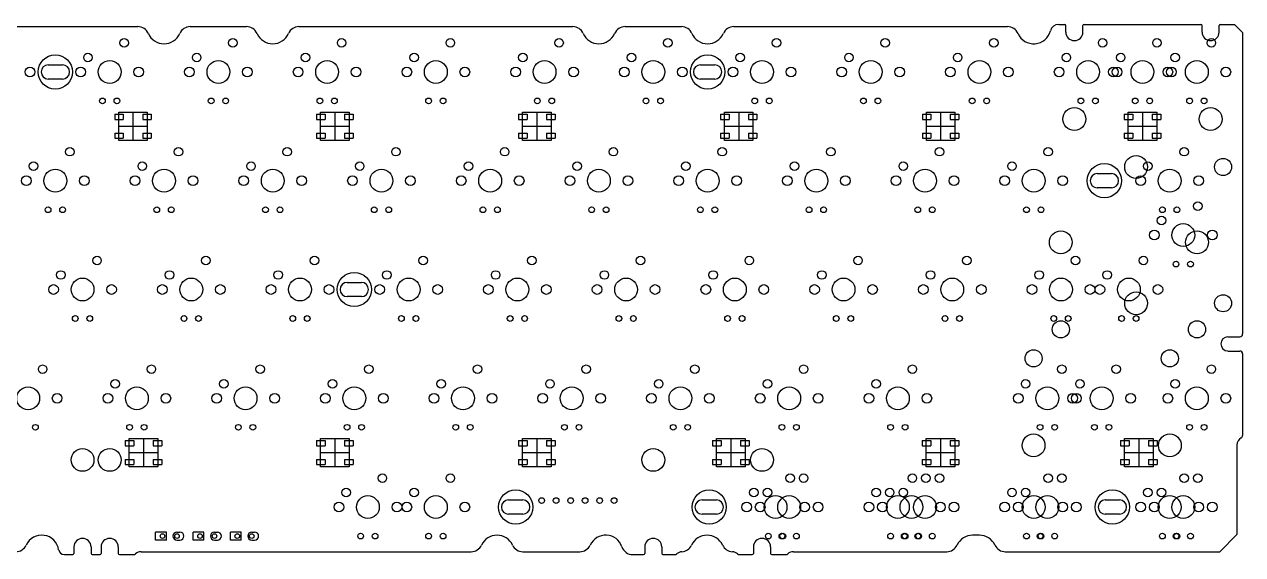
# Model space of a CAD drawing. Header units: millimetres. Extents: x 439 to 1009, y 91 to 714.
# Drawn here: x 656.6 to 870.1, y 90.5 to 183.4 of the extents above; entities that cross this region are included whole.
import ezdxf

# ---------------------------------------------------------------- set-up
doc = ezdxf.new("R2010")
doc.units = ezdxf.units.MM
doc.layers.add('face', color=50, linetype='Continuous')

msp = doc.modelspace()

# ---------------------------------------------------------------- linework, layer by layer
at = {"layer": 'face'}
for p, q in [((628.49, 182.99), (676.47, 182.99)), ((685.64, 182.99), (695.52, 182.99)), ((704.69, 182.99), (752.67, 182.99)), ((761.84, 182.99), (771.72, 182.99)), ((780.89, 182.99), (828.87, 182.99)), ((837.82, 183.39), (838.87, 183.39)), ((839.07, 182.05), (839.07, 183.19)), ((842.07, 182.05), (842.07, 183.19)), ((842.27, 183.39), (862.74, 183.39)), ((862.94, 182.05), (862.94, 183.19)), ((865.94, 182.05), (865.94, 183.19)), ((866.14, 183.39), (868.65, 183.39)), ((868.65, 183.39), (870.05, 181.99)), ((870.05, 181.99), (870.05, 129.18)), ((672.41, 167.64), (672.41, 166.74)), ((672.41, 167.64), (673.91, 167.64)), ((672.41, 166.74), (673.91, 166.74)), ((673.11, 168.04), (678.11, 168.04)), ((673.11, 163.04), (673.11, 168.04)), ((673.91, 167.64), (673.91, 166.74)), ((675.61, 168.04), (675.61, 163.04)), ((677.31, 167.64), (677.31, 166.74)), ((677.31, 167.64), (678.81, 167.64)), ((677.31, 166.74), (678.81, 166.74)), ((678.11, 168.04), (678.11, 163.04)), ((678.81, 167.64), (678.81, 166.74)), ((707.79, 167.64), (707.79, 166.74)), ((707.79, 167.64), (709.29, 167.64)), ((707.79, 166.74), (709.29, 166.74)), ((708.49, 168.04), (713.49, 168.04)), ((708.49, 163.04), (708.49, 168.04)), ((709.29, 167.64), (709.29, 166.74)), ((710.99, 168.04), (710.99, 163.04)), ((712.69, 167.64), (712.69, 166.74)), ((712.69, 167.64), (714.19, 167.64)), ((712.69, 166.74), (714.19, 166.74)), ((713.49, 168.04), (713.49, 163.04)), ((714.19, 167.64), (714.19, 166.74)), ((743.17, 167.64), (743.17, 166.74)), ((743.17, 167.64), (744.67, 167.64)), ((743.17, 166.74), (744.67, 166.74)), ((743.87, 168.04), (748.87, 168.04)), ((743.87, 163.04), (743.87, 168.04)), ((744.67, 167.64), (744.67, 166.74)), ((746.37, 168.04), (746.37, 163.04)), ((748.07, 167.64), (748.07, 166.74)), ((748.07, 167.64), (749.57, 167.64)), ((748.07, 166.74), (749.57, 166.74)), ((748.87, 168.04), (748.87, 163.04)), ((749.57, 167.64), (749.57, 166.74)), ((778.55, 167.64), (778.55, 166.74)), ((778.55, 167.64), (780.05, 167.64)), ((778.55, 166.74), (780.05, 166.74)), ((779.25, 168.04), (784.25, 168.04)), ((779.25, 163.04), (779.25, 168.04)), ((780.05, 167.64), (780.05, 166.74)), ((781.75, 168.04), (781.75, 163.04)), ((783.45, 167.64), (783.45, 166.74)), ((783.45, 167.64), (784.95, 167.64)), ((783.45, 166.74), (784.95, 166.74)), ((784.25, 168.04), (784.25, 163.04)), ((784.95, 167.64), (784.95, 166.74)), ((813.93, 167.64), (813.93, 166.74)), ((813.93, 167.64), (815.43, 167.64)), ((813.93, 166.74), (815.43, 166.74)), ((814.63, 168.04), (819.63, 168.04)), ((814.63, 163.04), (814.63, 168.04)), ((815.43, 167.64), (815.43, 166.74)), ((817.13, 168.04), (817.13, 163.04)), ((818.83, 167.64), (818.83, 166.74)), ((818.83, 167.64), (820.33, 167.64)), ((818.83, 166.74), (820.33, 166.74)), ((819.63, 168.04), (819.63, 163.04)), ((820.33, 167.64), (820.33, 166.74)), ((849.3, 167.64), (849.3, 166.74)), ((849.3, 167.64), (850.8, 167.64)), ((849.3, 166.74), (850.8, 166.74)), ((850, 168.04), (855, 168.04)), ((850, 163.04), (850, 168.04)), ((850.8, 167.64), (850.8, 166.74)), ((852.5, 168.04), (852.5, 163.04)), ((854.2, 167.64), (854.2, 166.74)), ((854.2, 167.64), (855.7, 167.64)), ((854.2, 166.74), (855.7, 166.74)), ((855, 168.04), (855, 163.04)), ((855.7, 167.64), (855.7, 166.74)), ((673.11, 165.54), (678.11, 165.54)), ((708.49, 165.54), (713.49, 165.54)), ((743.87, 165.54), (748.87, 165.54)), ((779.25, 165.54), (784.25, 165.54)), ((814.63, 165.54), (819.63, 165.54)), ((850, 165.54), (855, 165.54)), ((672.41, 164.34), (672.41, 163.44)), ((672.41, 164.34), (673.91, 164.34)), ((672.41, 163.44), (673.91, 163.44)), ((678.11, 163.04), (673.11, 163.04)), ((673.91, 164.34), (673.91, 163.44)), ((677.31, 164.34), (677.31, 163.44)), ((677.31, 164.34), (678.81, 164.34)), ((677.31, 163.44), (678.81, 163.44)), ((678.81, 164.34), (678.81, 163.44)), ((707.79, 164.34), (707.79, 163.44)), ((707.79, 164.34), (709.29, 164.34)), ((707.79, 163.44), (709.29, 163.44)), ((713.49, 163.04), (708.49, 163.04)), ((709.29, 164.34), (709.29, 163.44)), ((712.69, 164.34), (712.69, 163.44)), ((712.69, 164.34), (714.19, 164.34)), ((712.69, 163.44), (714.19, 163.44)), ((714.19, 164.34), (714.19, 163.44)), ((743.17, 164.34), (743.17, 163.44)), ((743.17, 164.34), (744.67, 164.34)), ((743.17, 163.44), (744.67, 163.44)), ((748.87, 163.04), (743.87, 163.04)), ((744.67, 164.34), (744.67, 163.44)), ((748.07, 164.34), (748.07, 163.44)), ((748.07, 164.34), (749.57, 164.34)), ((748.07, 163.44), (749.57, 163.44)), ((749.57, 164.34), (749.57, 163.44)), ((778.55, 164.34), (778.55, 163.44)), ((778.55, 164.34), (780.05, 164.34)), ((778.55, 163.44), (780.05, 163.44)), ((784.25, 163.04), (779.25, 163.04)), ((780.05, 164.34), (780.05, 163.44)), ((783.45, 164.34), (783.45, 163.44)), ((783.45, 164.34), (784.95, 164.34)), ((783.45, 163.44), (784.95, 163.44)), ((784.95, 164.34), (784.95, 163.44)), ((813.93, 164.34), (813.93, 163.44)), ((813.93, 164.34), (815.43, 164.34)), ((813.93, 163.44), (815.43, 163.44)), ((819.63, 163.04), (814.63, 163.04)), ((815.43, 164.34), (815.43, 163.44)), ((818.83, 164.34), (818.83, 163.44)), ((818.83, 164.34), (820.33, 164.34)), ((818.83, 163.44), (820.33, 163.44)), ((820.33, 164.34), (820.33, 163.44)), ((849.3, 164.34), (849.3, 163.44)), ((849.3, 164.34), (850.8, 164.34)), ((849.3, 163.44), (850.8, 163.44)), ((855, 163.04), (850, 163.04)), ((850.8, 164.34), (850.8, 163.44)), ((854.2, 164.34), (854.2, 163.44)), ((854.2, 164.34), (855.7, 164.34)), ((854.2, 163.44), (855.7, 163.44)), ((855.7, 164.34), (855.7, 163.44)), ((844.58, 157.26), (847.08, 157.26)), ((847.08, 154.77), (844.58, 154.77)), ((867.47, 128.68), (869.55, 128.68)), ((867.47, 126.19), (869.55, 126.19)), ((870.05, 125.69), (870.05, 111.42)), ((674.26, 110.49), (674.26, 109.59)), ((674.26, 110.49), (675.76, 110.49)), ((674.26, 109.59), (675.76, 109.59)), ((674.96, 110.89), (679.96, 110.89)), ((674.96, 105.89), (674.96, 110.89)), ((675.76, 110.49), (675.76, 109.59)), ((677.46, 110.89), (677.46, 105.89)), ((679.16, 110.49), (679.16, 109.59)), ((679.16, 110.49), (680.66, 110.49)), ((679.16, 109.59), (680.66, 109.59)), ((679.96, 110.89), (679.96, 105.89)), ((680.66, 110.49), (680.66, 109.59)), ((707.79, 110.49), (707.79, 109.59)), ((707.79, 110.49), (709.29, 110.49)), ((707.79, 109.59), (709.29, 109.59)), ((708.49, 110.89), (713.49, 110.89)), ((708.49, 105.89), (708.49, 110.89)), ((709.29, 110.49), (709.29, 109.59)), ((710.99, 110.89), (710.99, 105.89)), ((712.69, 110.49), (712.69, 109.59)), ((712.69, 110.49), (714.19, 110.49)), ((712.69, 109.59), (714.19, 109.59)), ((713.49, 110.89), (713.49, 105.89)), ((714.19, 110.49), (714.19, 109.59)), ((743.17, 110.49), (743.17, 109.59)), ((743.17, 110.49), (744.67, 110.49)), ((743.17, 109.59), (744.67, 109.59)), ((743.87, 110.89), (748.87, 110.89)), ((743.87, 105.89), (743.87, 110.89)), ((744.67, 110.49), (744.67, 109.59)), ((746.37, 110.89), (746.37, 105.89)), ((748.07, 110.49), (748.07, 109.59)), ((748.07, 110.49), (749.57, 110.49)), ((748.07, 109.59), (749.57, 109.59)), ((748.87, 110.89), (748.87, 105.89)), ((749.57, 110.49), (749.57, 109.59)), ((777.17, 110.49), (777.17, 109.59)), ((777.17, 110.49), (778.67, 110.49)), ((777.17, 109.59), (778.67, 109.59)), ((777.87, 110.89), (782.87, 110.89)), ((777.87, 105.89), (777.87, 110.89)), ((778.67, 110.49), (778.67, 109.59)), ((780.37, 110.89), (780.37, 105.89)), ((782.07, 110.49), (782.07, 109.59)), ((782.07, 110.49), (783.57, 110.49)), ((782.07, 109.59), (783.57, 109.59)), ((782.87, 110.89), (782.87, 105.89)), ((783.57, 110.49), (783.57, 109.59)), ((813.91, 110.49), (813.91, 109.59)), ((813.91, 110.49), (815.41, 110.49)), ((813.91, 109.59), (815.41, 109.59)), ((814.61, 110.89), (819.61, 110.89)), ((814.61, 105.89), (814.61, 110.89)), ((815.41, 110.49), (815.41, 109.59)), ((817.11, 110.89), (817.11, 105.89)), ((818.81, 110.49), (818.81, 109.59)), ((818.81, 110.49), (820.31, 110.49)), ((818.81, 109.59), (820.31, 109.59)), ((819.61, 110.89), (819.61, 105.89)), ((820.31, 110.49), (820.31, 109.59)), ((848.67, 110.49), (848.67, 109.59)), ((848.67, 110.49), (850.17, 110.49)), ((848.67, 109.59), (850.17, 109.59)), ((849.37, 110.89), (854.37, 110.89)), ((849.37, 105.89), (849.37, 110.89)), ((850.17, 110.49), (850.17, 109.59)), ((851.87, 110.89), (851.87, 105.89)), ((853.57, 110.49), (853.57, 109.59)), ((853.57, 110.49), (855.07, 110.49)), ((853.57, 109.59), (855.07, 109.59)), ((854.37, 110.89), (854.37, 105.89)), ((855.07, 110.49), (855.07, 109.59)), ((869.05, 109.69), (869.05, 94.04)), ((674.26, 107.19), (674.26, 106.29)), ((674.26, 107.19), (675.76, 107.19)), ((674.96, 108.39), (679.96, 108.39)), ((675.76, 107.19), (675.76, 106.29)), ((679.16, 107.19), (679.16, 106.29)), ((679.16, 107.19), (680.66, 107.19)), ((680.66, 107.19), (680.66, 106.29)), ((707.79, 107.19), (707.79, 106.29)), ((707.79, 107.19), (709.29, 107.19)), ((708.49, 108.39), (713.49, 108.39)), ((709.29, 107.19), (709.29, 106.29)), ((712.69, 107.19), (712.69, 106.29)), ((712.69, 107.19), (714.19, 107.19)), ((714.19, 107.19), (714.19, 106.29)), ((743.17, 107.19), (743.17, 106.29)), ((743.17, 107.19), (744.67, 107.19)), ((743.87, 108.39), (748.87, 108.39)), ((744.67, 107.19), (744.67, 106.29)), ((748.07, 107.19), (748.07, 106.29)), ((748.07, 107.19), (749.57, 107.19)), ((749.57, 107.19), (749.57, 106.29)), ((777.17, 107.19), (777.17, 106.29)), ((777.17, 107.19), (778.67, 107.19)), ((777.87, 108.39), (782.87, 108.39)), ((778.67, 107.19), (778.67, 106.29)), ((782.07, 107.19), (782.07, 106.29)), ((782.07, 107.19), (783.57, 107.19)), ((783.57, 107.19), (783.57, 106.29)), ((813.91, 107.19), (813.91, 106.29)), ((813.91, 107.19), (815.41, 107.19)), ((814.61, 108.39), (819.61, 108.39)), ((815.41, 107.19), (815.41, 106.29)), ((818.81, 107.19), (818.81, 106.29)), ((818.81, 107.19), (820.31, 107.19)), ((820.31, 107.19), (820.31, 106.29)), ((848.67, 107.19), (848.67, 106.29)), ((848.67, 107.19), (850.17, 107.19)), ((849.37, 108.39), (854.37, 108.39)), ((850.17, 107.19), (850.17, 106.29)), ((853.57, 107.19), (853.57, 106.29)), ((853.57, 107.19), (855.07, 107.19)), ((855.07, 107.19), (855.07, 106.29)), ((674.26, 106.29), (675.76, 106.29)), ((679.96, 105.89), (674.96, 105.89)), ((679.16, 106.29), (680.66, 106.29)), ((707.79, 106.29), (709.29, 106.29)), ((713.49, 105.89), (708.49, 105.89)), ((712.69, 106.29), (714.19, 106.29)), ((743.17, 106.29), (744.67, 106.29)), ((748.87, 105.89), (743.87, 105.89)), ((748.07, 106.29), (749.57, 106.29)), ((777.17, 106.29), (778.67, 106.29)), ((782.87, 105.89), (777.87, 105.89)), ((782.07, 106.29), (783.57, 106.29)), ((813.91, 106.29), (815.41, 106.29)), ((819.61, 105.89), (814.61, 105.89)), ((818.81, 106.29), (820.31, 106.29)), ((848.67, 106.29), (850.17, 106.29)), ((854.37, 105.89), (849.37, 105.89)), ((853.57, 106.29), (855.07, 106.29)), ((823.93, 93.94), (822.74, 93.94)), ((869.05, 94.04), (866.05, 91.04)), ((665.27, 91.88), (665.27, 90.74)), ((668.27, 91.88), (668.27, 90.74)), ((670.03, 91.88), (670.03, 90.74)), ((673.03, 91.88), (673.03, 90.74)), ((765.28, 91.88), (765.28, 90.74)), ((768.28, 91.88), (768.28, 90.74)), ((784.33, 91.88), (784.33, 90.74)), ((787.33, 91.88), (787.33, 90.74)), ((663.58, 90.54), (665.07, 90.54)), ((668.47, 90.54), (669.83, 90.54)), ((673.23, 90.54), (675.71, 90.54)), ((677.03, 91.04), (734.86, 91.04)), ((743.93, 91.04), (753.91, 91.04)), ((763.18, 90.54), (765.08, 90.54)), ((768.48, 90.54), (770.55, 90.54)), ((781.87, 90.54), (784.13, 90.54)), ((787.53, 90.54), (790.01, 90.54)), ((791.33, 91.04), (818.2, 91.04)), ((828.47, 91.04), (866.05, 91.04))]:
    msp.add_line(p, q, dxfattribs=at)
at = {"layer": 'face', "color": 1}
for p, q in [((660.75, 176.31), (663.26, 176.31)), ((775.05, 176.31), (777.56, 176.31)), ((663.26, 173.82), (660.75, 173.82)), ((777.56, 173.82), (775.05, 173.82)), ((713.14, 138.21), (715.64, 138.21)), ((715.64, 135.72), (713.14, 135.72)), ((741.41, 100.11), (743.92, 100.11)), ((775.33, 100.11), (777.83, 100.11)), ((845.99, 100.11), (848.49, 100.11)), ((743.92, 97.62), (741.41, 97.62)), ((777.83, 97.62), (775.33, 97.62)), ((848.49, 97.62), (845.99, 97.62)), ((681.48, 94.48), (679.57, 94.48)), ((679.57, 93.08), (679.57, 94.48)), ((681.48, 93.08), (681.48, 94.48)), ((683.32, 94.48), (683.82, 94.48)), ((688.05, 94.48), (686.15, 94.48)), ((686.15, 93.08), (686.15, 94.48)), ((688.05, 93.08), (688.05, 94.48)), ((689.89, 94.48), (690.4, 94.48)), ((694.58, 94.48), (692.67, 94.48)), ((692.67, 93.08), (692.67, 94.48)), ((694.58, 93.08), (694.58, 94.48)), ((696.42, 94.48), (696.93, 94.48)), ((681.48, 93.08), (679.57, 93.08)), ((683.32, 93.08), (683.82, 93.08)), ((688.05, 93.08), (686.15, 93.08)), ((689.89, 93.08), (690.4, 93.08)), ((694.58, 93.08), (692.67, 93.08)), ((696.42, 93.08), (696.93, 93.08))]:
    msp.add_line(p, q, dxfattribs=at)
at = {"layer": 'face'}
for centre, radius in [((674.07, 180.14), 0.75), ((693.12, 180.14), 0.75), ((712.17, 180.14), 0.75), ((731.22, 180.14), 0.75), ((750.27, 180.14), 0.75), ((769.32, 180.14), 0.75), ((788.37, 180.14), 0.75), ((807.42, 180.14), 0.75), ((826.47, 180.14), 0.75), ((845.52, 180.14), 0.75), ((855.04, 180.14), 0.75), ((864.57, 180.14), 0.75), ((667.72, 177.6), 0.75), ((686.77, 177.6), 0.75), ((705.82, 177.6), 0.75), ((724.87, 177.6), 0.75), ((743.92, 177.6), 0.75), ((762.97, 177.6), 0.75), ((782.02, 177.6), 0.75), ((801.07, 177.6), 0.75), ((820.12, 177.6), 0.75), ((839.17, 177.6), 0.75), ((848.69, 177.6), 0.75), ((858.22, 177.6), 0.75), ((657.56, 175.06), 0.85), ((666.45, 175.06), 0.85), ((671.53, 175.06), 2), ((676.61, 175.06), 0.85), ((685.5, 175.06), 0.85), ((690.58, 175.06), 2), ((695.66, 175.06), 0.85), ((704.55, 175.06), 0.85), ((709.63, 175.06), 2), ((714.71, 175.06), 0.85), ((723.6, 175.06), 0.85), ((728.68, 175.06), 2), ((733.76, 175.06), 0.85), ((742.65, 175.06), 0.85), ((747.73, 175.06), 2), ((752.81, 175.06), 0.85), ((761.7, 175.06), 0.85), ((766.78, 175.06), 2), ((771.86, 175.06), 0.85), ((780.75, 175.06), 0.85), ((785.83, 175.06), 2), ((790.91, 175.06), 0.85), ((799.8, 175.06), 0.85), ((804.88, 175.06), 2), ((809.96, 175.06), 0.85), ((818.85, 175.06), 0.85), ((823.93, 175.06), 2), ((829.01, 175.06), 0.85), ((837.9, 175.06), 0.85), ((842.98, 175.06), 2), ((847.42, 175.06), 0.85), ((848.06, 175.06), 0.85), ((852.5, 175.06), 2), ((856.95, 175.06), 0.85), ((857.58, 175.06), 0.85), ((862.03, 175.06), 2), ((867.11, 175.06), 0.85), ((670.26, 169.98), 0.5), ((672.8, 169.98), 0.5), ((689.31, 169.98), 0.5), ((691.85, 169.98), 0.5), ((708.36, 169.98), 0.5), ((710.9, 169.98), 0.5), ((727.41, 169.98), 0.5), ((729.95, 169.98), 0.5), ((746.46, 169.98), 0.5), ((749, 169.98), 0.5), ((765.51, 169.98), 0.5), ((768.05, 169.98), 0.5), ((784.56, 169.98), 0.5), ((787.1, 169.98), 0.5), ((803.61, 169.98), 0.5), ((806.15, 169.98), 0.5), ((822.66, 169.98), 0.5), ((825.2, 169.98), 0.5), ((840.57, 166.81), 2), ((841.71, 169.98), 0.5), ((844.25, 169.98), 0.5), ((851.23, 169.98), 0.5), ((853.77, 169.98), 0.5), ((860.76, 169.98), 0.5), ((864.44, 166.81), 2), ((863.3, 169.98), 0.5), ((664.54, 161.09), 0.75), ((683.59, 161.09), 0.75), ((702.64, 161.09), 0.75), ((721.69, 161.09), 0.75), ((740.74, 161.09), 0.75), ((759.79, 161.09), 0.75), ((778.84, 161.09), 0.75), ((797.89, 161.09), 0.75), ((816.94, 161.09), 0.75), ((835.99, 161.09), 0.75), ((851.39, 158.42), 2), ((859.81, 161.09), 0.75), ((658.19, 158.55), 0.75), ((662, 156.01), 2), ((677.24, 158.55), 0.75), ((681.05, 156.01), 2), ((696.29, 158.55), 0.75), ((700.1, 156.01), 2), ((715.34, 158.55), 0.75), ((719.15, 156.01), 2), ((734.39, 158.55), 0.75), ((738.2, 156.01), 2), ((753.44, 158.55), 0.75), ((757.25, 156.01), 2), ((772.49, 158.55), 0.75), ((776.3, 156.01), 2), ((791.54, 158.55), 0.75), ((795.35, 156.01), 2), ((810.59, 158.55), 0.75), ((814.4, 156.01), 2), ((829.64, 158.55), 0.75), ((833.45, 156.01), 2), ((845.83, 156.01), 3), ((853.46, 158.55), 0.75), ((857.27, 156.01), 2), ((866.63, 158.42), 1.5), ((656.92, 156.01), 0.85), ((667.08, 156.01), 0.85), ((675.97, 156.01), 0.85), ((686.13, 156.01), 0.85), ((695.02, 156.01), 0.85), ((705.18, 156.01), 0.85), ((714.07, 156.01), 0.85), ((724.23, 156.01), 0.85), ((733.12, 156.01), 0.85), ((743.28, 156.01), 0.85), ((752.17, 156.01), 0.85), ((762.33, 156.01), 0.85), ((771.22, 156.01), 0.85), ((781.38, 156.01), 0.85), ((790.27, 156.01), 0.85), ((800.43, 156.01), 0.85), ((809.32, 156.01), 0.85), ((819.48, 156.01), 0.85), ((828.37, 156.01), 0.85), ((838.53, 156.01), 0.85), ((852.19, 156.01), 0.85), ((862.35, 156.01), 0.85), ((862.19, 151.57), 0.75), ((660.73, 150.93), 0.5), ((663.27, 150.93), 0.5), ((679.78, 150.93), 0.5), ((682.32, 150.93), 0.5), ((698.83, 150.93), 0.5), ((701.37, 150.93), 0.5), ((717.88, 150.93), 0.5), ((720.42, 150.93), 0.5), ((736.93, 150.93), 0.5), ((739.47, 150.93), 0.5), ((755.98, 150.93), 0.5), ((758.52, 150.93), 0.5), ((775.03, 150.93), 0.5), ((777.57, 150.93), 0.5), ((794.08, 150.93), 0.5), ((796.62, 150.93), 0.5), ((813.13, 150.93), 0.5), ((815.67, 150.93), 0.5), ((832.18, 150.93), 0.5), ((834.72, 150.93), 0.5), ((855.84, 149.03), 0.75), ((856, 150.93), 0.5), ((858.54, 150.93), 0.5), ((854.57, 146.49), 0.85), ((859.65, 146.49), 2), ((864.73, 146.49), 0.85), ((838.19, 145.22), 2), ((862.06, 145.22), 2), ((669.31, 142.04), 0.75), ((688.36, 142.04), 0.75), ((707.41, 142.04), 0.75), ((726.46, 142.04), 0.75), ((745.51, 142.04), 0.75), ((764.56, 142.04), 0.75), ((783.61, 142.04), 0.75), ((802.66, 142.04), 0.75), ((821.71, 142.04), 0.75), ((840.76, 142.04), 0.75), ((852.66, 142.04), 0.75), ((858.38, 141.41), 0.5), ((860.92, 141.41), 0.5), ((662.96, 139.5), 0.75), ((666.77, 136.96), 2), ((682.01, 139.5), 0.75), ((685.82, 136.96), 2), ((701.06, 139.5), 0.75), ((704.87, 136.96), 2), ((720.11, 139.5), 0.75), ((723.92, 136.96), 2), ((739.16, 139.5), 0.75), ((742.97, 136.96), 2), ((758.21, 139.5), 0.75), ((762.02, 136.96), 2), ((777.26, 139.5), 0.75), ((781.07, 136.96), 2), ((796.31, 139.5), 0.75), ((800.12, 136.96), 2), ((815.36, 139.5), 0.75), ((819.17, 136.96), 2), ((834.41, 139.5), 0.75), ((838.22, 136.96), 2), ((846.31, 139.5), 0.75), ((850.12, 136.96), 2), ((661.69, 136.96), 0.85), ((671.85, 136.96), 0.85), ((680.74, 136.96), 0.85), ((690.9, 136.96), 0.85), ((699.79, 136.96), 0.85), ((709.95, 136.96), 0.85), ((718.84, 136.96), 0.85), ((729, 136.96), 0.85), ((737.89, 136.96), 0.85), ((748.05, 136.96), 0.85), ((756.94, 136.96), 0.85), ((767.1, 136.96), 0.85), ((775.99, 136.96), 0.85), ((786.15, 136.96), 0.85), ((795.04, 136.96), 0.85), ((805.2, 136.96), 0.85), ((814.09, 136.96), 0.85), ((824.25, 136.96), 0.85), ((833.14, 136.96), 0.85), ((843.3, 136.96), 0.85), ((845.04, 136.96), 0.85), ((855.2, 136.96), 0.85), ((851.39, 134.55), 2), ((866.63, 134.55), 1.5), ((665.5, 131.88), 0.5), ((668.04, 131.88), 0.5), ((684.55, 131.88), 0.5), ((687.09, 131.88), 0.5), ((703.6, 131.88), 0.5), ((706.14, 131.88), 0.5), ((722.65, 131.88), 0.5), ((725.19, 131.88), 0.5), ((741.7, 131.88), 0.5), ((744.24, 131.88), 0.5), ((760.75, 131.88), 0.5), ((763.29, 131.88), 0.5), ((779.8, 131.88), 0.5), ((782.34, 131.88), 0.5), ((798.85, 131.88), 0.5), ((801.39, 131.88), 0.5), ((817.9, 131.88), 0.5), ((820.44, 131.88), 0.5), ((836.95, 131.88), 0.5), ((839.49, 131.88), 0.5), ((848.85, 131.88), 0.5), ((851.39, 131.88), 0.5), ((838.19, 129.98), 1.5), ((862.06, 129.98), 1.5), ((833.42, 124.9), 1.5), ((857.3, 124.9), 1.5), ((659.78, 122.99), 0.75), ((678.83, 122.99), 0.75), ((697.88, 122.99), 0.75), ((716.93, 122.99), 0.75), ((735.98, 122.99), 0.75), ((755.03, 122.99), 0.75), ((774.08, 122.99), 0.75), ((793.13, 122.99), 0.75), ((812.18, 122.99), 0.75), ((838.38, 122.99), 0.75), ((847.9, 122.99), 0.75), ((864.57, 122.99), 0.75), ((657.24, 117.91), 2), ((672.48, 120.45), 0.75), ((676.29, 117.91), 2), ((691.53, 120.45), 0.75), ((695.34, 117.91), 2), ((710.58, 120.45), 0.75), ((714.39, 117.91), 2), ((729.63, 120.45), 0.75), ((733.44, 117.91), 2), ((748.68, 120.45), 0.75), ((752.49, 117.91), 2), ((767.73, 120.45), 0.75), ((771.54, 117.91), 2), ((786.78, 120.45), 0.75), ((790.59, 117.91), 2), ((805.83, 120.45), 0.75), ((809.64, 117.91), 2), ((832.03, 120.45), 0.75), ((835.84, 117.91), 2), ((841.55, 120.45), 0.75), ((845.36, 117.91), 2), ((858.22, 120.45), 0.75), ((862.03, 117.91), 2), ((662.32, 117.91), 0.85), ((671.21, 117.91), 0.85), ((681.37, 117.91), 0.85), ((690.26, 117.91), 0.85), ((700.42, 117.91), 0.85), ((709.31, 117.91), 0.85), ((719.47, 117.91), 0.85), ((728.36, 117.91), 0.85), ((738.52, 117.91), 0.85), ((747.41, 117.91), 0.85), ((757.57, 117.91), 0.85), ((766.46, 117.91), 0.85), ((776.62, 117.91), 0.85), ((785.51, 117.91), 0.85), ((795.67, 117.91), 0.85), ((804.56, 117.91), 0.85), ((814.72, 117.91), 0.85), ((830.76, 117.91), 0.85), ((840.28, 117.91), 0.85), ((840.92, 117.91), 0.85), ((850.44, 117.91), 0.85), ((856.95, 117.91), 0.85), ((867.11, 117.91), 0.85), ((658.51, 112.83), 0.5), ((675.02, 112.83), 0.5), ((677.56, 112.83), 0.5), ((694.07, 112.83), 0.5), ((696.61, 112.83), 0.5), ((713.12, 112.83), 0.5), ((715.66, 112.83), 0.5), ((732.17, 112.83), 0.5), ((734.71, 112.83), 0.5), ((751.22, 112.83), 0.5), ((753.76, 112.83), 0.5), ((770.27, 112.83), 0.5), ((772.81, 112.83), 0.5), ((789.32, 112.83), 0.5), ((791.86, 112.83), 0.5), ((808.37, 112.83), 0.5), ((810.91, 112.83), 0.5), ((834.57, 112.83), 0.5), ((837.11, 112.83), 0.5), ((844.09, 112.83), 0.5), ((846.63, 112.83), 0.5), ((860.76, 112.83), 0.5), ((863.3, 112.83), 0.5), ((833.42, 109.66), 2), ((857.3, 109.66), 2), ((666.77, 107.12), 2), ((671.53, 107.12), 2), ((766.78, 107.12), 2), ((785.83, 107.12), 2), ((719.31, 103.94), 0.75), ((719.31, 103.94), 0.75), ((731.22, 103.94), 0.75), ((731.22, 103.94), 0.75), ((790.75, 103.94), 0.75), ((793.13, 103.94), 0.75), ((812.18, 103.94), 0.75), ((814.56, 103.94), 0.75), ((816.94, 103.94), 0.75), ((835.99, 103.94), 0.75), ((838.38, 103.94), 0.75), ((859.81, 103.94), 0.75), ((862.19, 103.94), 0.75), ((712.96, 101.4), 0.75), ((712.96, 101.4), 0.75), ((716.77, 98.86), 2), ((724.87, 101.4), 0.75), ((724.87, 101.4), 0.75), ((728.68, 98.86), 2), ((784.4, 101.4), 0.75), ((786.78, 101.4), 0.75), ((788.21, 98.86), 2), ((790.59, 98.86), 2), ((805.83, 101.4), 0.75), ((808.21, 101.4), 0.75), ((809.64, 98.86), 2), ((810.59, 101.4), 0.75), ((812.02, 98.86), 2), ((814.4, 98.86), 2), ((829.64, 101.4), 0.75), ((832.03, 101.4), 0.75), ((833.45, 98.86), 2), ((835.84, 98.86), 2), ((853.46, 101.4), 0.75), ((855.84, 101.4), 0.75), ((857.27, 98.86), 2), ((859.65, 98.86), 2), ((711.69, 98.86), 0.85), ((711.69, 98.86), 0.85), ((721.85, 98.86), 0.85), ((721.85, 98.86), 0.85), ((723.6, 98.86), 0.85), ((723.6, 98.86), 0.85), ((733.76, 98.86), 0.85), ((733.76, 98.86), 0.85), ((783.13, 98.86), 0.85), ((785.51, 98.86), 0.85), ((793.29, 98.86), 0.85), ((795.67, 98.86), 0.85), ((804.56, 98.86), 0.85), ((806.94, 98.86), 0.85), ((817.1, 98.86), 0.85), ((819.48, 98.86), 0.85), ((828.37, 98.86), 0.85), ((830.76, 98.86), 0.85), ((838.53, 98.86), 0.85), ((840.92, 98.86), 0.85), ((852.19, 98.86), 0.85), ((854.57, 98.86), 0.85), ((862.35, 98.86), 0.85), ((864.73, 98.86), 0.85), ((715.5, 93.78), 0.5), ((718.04, 93.78), 0.5), ((727.41, 93.78), 0.5), ((729.95, 93.78), 0.5), ((786.94, 93.78), 0.5), ((789.32, 93.78), 0.5), ((789.48, 93.78), 0.5), ((791.86, 93.78), 0.5), ((808.37, 93.78), 0.5), ((810.75, 93.78), 0.5), ((810.91, 93.78), 0.5), ((813.13, 93.78), 0.5), ((813.29, 93.78), 0.5), ((815.67, 93.78), 0.5), ((832.18, 93.78), 0.5), ((834.57, 93.78), 0.5), ((834.72, 93.78), 0.5), ((837.11, 93.78), 0.5), ((856, 93.78), 0.5), ((858.38, 93.78), 0.5), ((858.54, 93.78), 0.5), ((860.92, 93.78), 0.5)]:
    msp.add_circle(centre, radius, dxfattribs=at)
at = {"layer": 'face', "color": 1}
for centre in [(662, 175.06), (776.3, 175.06), (714.39, 136.96), (742.66, 98.86), (776.58, 98.86), (847.24, 98.86)]:
    msp.add_circle(centre, 3, dxfattribs=at)
at = {"layer": 'face', "color": 2, "linetype": 'Continuous'}
for centre in [(747.22, 100), (749.76, 100), (752.3, 100), (754.84, 100), (757.38, 100), (759.92, 100)]:
    msp.add_circle(centre, 0.5, dxfattribs=at)
at = {"layer": 'face', "color": 1, "linetype": 'Continuous'}
for centre in [(680.78, 93.78), (683.32, 93.78), (687.35, 93.78), (689.89, 93.78), (693.88, 93.78), (696.42, 93.78)]:
    msp.add_circle(centre, 0.4, dxfattribs=at)
at = {"layer": 'face'}
for centre, radius, start, end in [((676.47, 180.99), 2, 23.5782, 90), ((681.05, 182.99), 3, 203.5782, 336.4218), ((685.64, 180.99), 2, 90, 156.4218), ((695.52, 180.99), 2, 23.5782, 90), ((700.1, 182.99), 3, 203.5782, 336.4218), ((704.69, 180.99), 2, 90, 156.4218), ((752.67, 180.99), 2, 23.5782, 90), ((757.25, 182.99), 3, 203.5782, 336.4218), ((761.84, 180.99), 2, 90, 156.4218), ((771.72, 180.99), 2, 23.5782, 90), ((776.3, 182.99), 3, 203.5782, 336.4218), ((780.89, 180.99), 2, 90, 156.4218), ((828.87, 180.99), 2, 23.5782, 90), ((833.45, 182.99), 3, 203.5782, 345.851), ((837.82, 181.89), 1.5, 90, 165.851), ((838.87, 183.19), 0.2, 0, 90), ((840.57, 182.05), 1.5, 180, 0), ((842.27, 183.19), 0.2, 90, 180), ((862.74, 183.19), 0.2, 0, 90), ((864.44, 182.05), 1.5, 180, 0), ((866.14, 183.19), 0.2, 90, 180), ((844.58, 156.01), 1.24, 90, 270), ((847.08, 156.01), 1.24, 270, 90), ((867.47, 127.44), 1.24, 90, 270), ((869.55, 129.18), 0.5, 270, 0), ((869.55, 125.69), 0.5, 0, 90), ((869.55, 111.42), 0.5, 300, 0), ((870.55, 109.69), 1.5, 120, 180), ((659.62, 90.94), 3, 8.6269, 155.1654), ((739.4, 90.94), 3, 24.8346, 155.1654), ((758.45, 90.94), 3, 18.6629, 155.1654), ((776.21, 90.94), 3, 24.7625, 155.2375), ((822.74, 90.94), 3, 90, 155.1654), ((823.93, 90.94), 3, 24.8346, 90), ((655.09, 93.04), 2, 270, 335.1654), ((666.77, 91.88), 1.5, 0, 180), ((671.53, 91.88), 1.5, 0, 180), ((734.86, 93.04), 2, 270, 335.1654), ((743.93, 93.04), 2, 204.8346, 270), ((753.91, 93.04), 2, 270, 335.1654), ((763.18, 92.54), 2, 198.6629, 270), ((766.78, 91.88), 1.5, 0, 180), ((771.67, 93.03), 2, 273.2731, 335.2375), ((780.75, 93.03), 2, 204.7625, 266.7269), ((785.83, 91.88), 1.5, 0, 180), ((818.2, 93.04), 2, 270, 335.1654), ((828.47, 93.04), 2, 204.8346, 270), ((663.58, 91.54), 1, 188.6269, 270), ((665.07, 90.74), 0.2, 270, 0), ((668.47, 90.74), 0.2, 180, 270), ((669.83, 90.74), 0.2, 270, 0), ((673.23, 90.74), 0.2, 180, 270), ((675.71, 91.04), 0.5, 270, 311.4096), ((677.03, 89.54), 1.5, 90, 131.4096), ((765.08, 90.74), 0.2, 270, 0), ((768.48, 90.74), 0.2, 180, 270), ((770.55, 91.04), 0.5, 270, 311.4096), ((771.87, 89.54), 1.5, 93.2731, 131.4096), ((780.55, 89.54), 1.5, 48.5904, 86.7269), ((781.87, 91.04), 0.5, 228.5904, 270), ((784.13, 90.74), 0.2, 270, 0), ((787.53, 90.74), 0.2, 180, 270), ((790.01, 91.04), 0.5, 270, 311.4096), ((791.33, 89.54), 1.5, 90, 131.4096)]:
    msp.add_arc(centre, radius, start, end, dxfattribs=at)
at = {"layer": 'face', "color": 1}
for centre, radius, start, end in [((660.75, 175.06), 1.24, 90, 270), ((663.26, 175.06), 1.24, 270, 90), ((775.05, 175.06), 1.24, 90, 270), ((777.56, 175.06), 1.24, 270, 90), ((713.14, 136.96), 1.24, 90, 270), ((715.64, 136.96), 1.24, 270, 90), ((741.41, 98.86), 1.24, 90, 270), ((743.92, 98.86), 1.24, 270, 90), ((775.33, 98.86), 1.24, 90, 270), ((777.83, 98.86), 1.24, 270, 90), ((845.99, 98.86), 1.24, 90, 270), ((848.49, 98.86), 1.24, 270, 90), ((683.32, 93.78), 0.7, 90, 180), ((683.82, 93.78), 0.7, 360, 90), ((689.89, 93.78), 0.7, 90, 180), ((690.4, 93.78), 0.7, 360, 90), ((696.42, 93.78), 0.7, 90, 180), ((696.93, 93.78), 0.7, 360, 90), ((683.32, 93.78), 0.7, 180, 270), ((683.82, 93.78), 0.7, 270, 360), ((689.89, 93.78), 0.7, 180, 270), ((690.4, 93.78), 0.7, 270, 360), ((696.42, 93.78), 0.7, 180, 270), ((696.93, 93.78), 0.7, 270, 360)]:
    msp.add_arc(centre, radius, start, end, dxfattribs=at)

doc.saveas('drawing.dxf')
